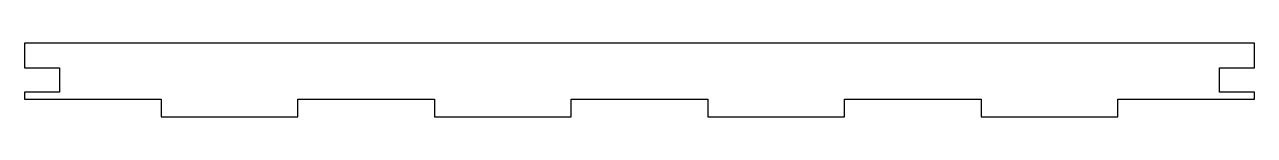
# Model space of a CAD drawing. Header units: millimetres. Extents: x -106 to 106, y -8 to 5.
import ezdxf

# ---------------------------------------------------------------- set-up
doc = ezdxf.new("R2010")
doc.units = ezdxf.units.MM
doc.layers.get('0').update_dxf_attribs({"linetype": 'CONTINUOUS'})

msp = doc.modelspace()

# ---------------------------------------------------------------- linework, layer by layer
msp.add_lwpolyline([(82.46, -7.83), (82.46, -4.83), (106.02, -4.83), (106.02, -3.61), (100.02, -3.61), (100.02, 0.61), (106.02, 0.61), (106.02, 4.82), (-106.02, 4.82), (-106.02, 0.61), (-100.02, 0.61), (-100.02, -3.61), (-106.02, -3.61), (-106.02, -4.83), (-82.46, -4.83), (-82.46, -7.83), (-58.9, -7.83), (-58.9, -4.83), (-35.34, -4.83), (-35.34, -7.83), (-11.78, -7.83), (-11.78, -4.83), (11.78, -4.83), (11.78, -7.83), (35.34, -7.83), (35.34, -4.83), (58.9, -4.83), (58.9, -7.83)], close=True)

doc.saveas('drawing.dxf')
